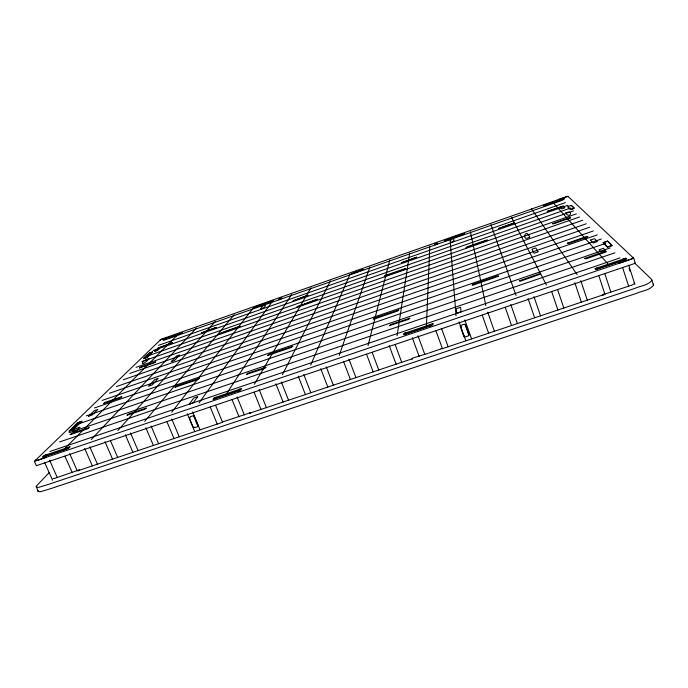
<?xml version="1.0" encoding="UTF-8"?>
<svg xmlns="http://www.w3.org/2000/svg" width="688" height="688" viewBox="0 0 688 688"><rect width="100%" height="100%" fill="white"/><g stroke="black" fill="none" stroke-linecap="round" stroke-linejoin="round"><path stroke-width="1.03" d="M426.422 325.811L429.802 246.046M634.603 262.997L651.476 279.225L653.6 285.099C649.678 290.482 641.784 290.852 636.142 293.466L50.921 488.575L40.635 491.688L38.064 491.37L38.124 490.527M38.064 491.37L36.18 486.218L49.244 472.587M412.447 358.164L427.764 353.417M397.088 335.761L409.687 253.115M368.028 345.617L389.709 260.133M611.881 245.427L607.487 246.88L603.41 242.692L607.624 241.29L611.649 245.152M339.236 355.386L369.843 267.116M310.692 365.07L350.097 274.056M282.407 374.659L330.481 280.953M249.744 412.533L249.417 412.989M652.035 280.162C648.062 285.503 640.201 285.89 634.551 288.504L48.96 484.223L38.674 487.353L36.111 487.044M254.371 384.171L310.985 287.799M595.189 268.716L596.978 267.95M222.964 421.383L222.645 421.916L249.03 413.187M226.593 393.596L291.609 294.61M562.767 199.314L564.005 198.789M199.056 402.936L272.345 301.378M43.086 456.694L66.392 448.98L68.826 447.26L67.441 447.587M171.759 412.198L253.201 308.112M144.704 421.374L234.169 314.794M117.88 430.473L215.267 321.442M79.283 469.448L78.217 470.635L222.482 422.329M91.289 439.494L196.467 328.047M53.045 478.556L54.111 478.547M36.172 459.644L35.802 460.031A4.532 0.851 -24.2 0 0 37.943 460.152L46.483 457.262M69.995 430.353L69.798 430.55A2.735 1.195 71.6 0 0 69.651 430.808M64.93 448.438L177.779 334.617M44.084 455.723L46.053 454.837M34.4 461.356L160.949 339.33L567.875 196.243L633.725 258.301L635.316 263.272L36.361 465.707L34.4 461.356L633.725 258.301M78.148 470.274L54.601 478.375M148.789 353.658L148.909 353.555A2.141 0.74 70.4 0 1 149.047 353.52M160.115 340.139L163.434 338.453M76.987 423.541L77.159 423.395A2.7 1.152 71.4 0 1 77.374 423.318M249.968 413.359L250.621 412.903M440.733 348.962L440.999 348.489M405.825 334.222L406.771 333.74M633.381 284.445L631.885 285.064M215.06 398.868L215.963 398.429M78.286 470.798L79.679 470.145M44.281 456.729L45.202 456.316M446.538 239.648L446.177 239.802A2.15 2.116 -15 0 0 445.807 240.052M440.268 349.186L428.676 353.107M149.795 352.901C135.863 363.015 150.345 357.175 151.609 352.265M255.239 307.39L254.147 307.691L256.383 306.487M568.555 206.305C566.551 208.524 573.457 210.769 573.852 207.871M71.819 430.292L80.995 421.632L77.237 423.129L69.54 431.075M165.885 338.298L165.473 338.453A2.047 1.918 38.2 0 0 165.12 338.659L163.357 339.597L164.372 339.33M157.139 349.108C149.683 353.942 160.149 350.029 159.126 348.412M561.141 207.595C559.43 210.459 568.228 207.329 563.403 206.804M462.826 234.436L464.039 233.593L462.482 234.04M179.559 333.99L181.348 332.949L180.153 333.284M270.883 301.894L272.482 300.923L271.235 301.267M280.523 299.271C285.262 296.339 277.015 298.833 279.027 299.796M436.914 244.326C440.2 241.703 432.012 244.472 435.341 244.876M446.366 239.708L444.938 240.619L446.22 240.275M558.303 199.606L565.063 197.232A3.242 0.464 -18.8 0 1 568.15 196.562L568.305 196.639M545.481 204.869L544.105 205.42L545.636 205.334M163.649 340.328L562.818 200.096M562.096 199.03L563.997 198.772M271.201 301.284L271.493 301.181A2.09 2.012 33.9 0 1 272.018 301.138M158.532 345.324L565.33 202.625M153.226 350.519L567.935 205.265M147.705 355.911L570.653 208.008M216.041 397.174L213.547 398.894L237.549 390.956C239.071 391.111 241.643 388.118 238.65 389.503M570.619 205.583L571.496 205.523L573.998 208.077M298.437 306.384L317.736 299.151L296.915 306.805L298.11 306.495M141.969 361.51L573.482 210.872M136.009 367.349L576.432 213.856M129.791 373.421L579.52 216.978M405.877 332.777C403.469 332.94 403.521 335.417 405.989 333.843L429.45 325.888C431.651 325.957 432.632 323.214 429.88 324.633M123.315 379.742L582.745 220.237M116.298 386.604L586.245 223.781M109.512 393.235L589.65 227.221M102.142 400.433L593.348 230.962M94.437 407.967L597.244 234.892M86.37 415.853L601.329 239.028M77.916 424.118L605.629 243.38M69.041 432.795L610.161 247.964M59.71 441.911L614.952 252.797M49.897 451.5L620.008 257.914M619.191 263.22L629.451 259.746A4.902 1.032 -17.3 0 0 632.943 257.63L632.779 257.407M561.769 199.142L562.242 198.987A2.219 2.133 -33.7 0 1 562.689 198.909M610.617 292.185L605.027 294.043M611.503 291.893L631.292 285.262M249.882 413.153L412.533 358.689M441.627 348.945L603.866 294.619M622.442 259.316C624.764 257.871 625.985 260.073 622.872 260.313L595.619 269.335M462.302 234.109L462.697 233.98A2.15 2.107 -20.1 0 1 463.144 233.929M604.666 294.154L603.299 294.103M623.302 260.331L624.48 260.038A3.32 3.139 -26.2 0 1 625.641 260.141M602.138 295.204L603.926 294.808M237.661 391.068L238.659 390.896A3.07 2.89 28.7 0 1 239.725 391.068M65.635 449.393L66.633 449.247M411.751 358.947L412.611 358.904M514.228 223.007L498.568 228.502L514.237 223.015M633.88 283.215L634.852 284.247L628.72 265.172M552.954 202.435L607.693 263.607M531.489 208.885L577.18 274.667M653.041 284.144L653.6 285.099M511.528 217.322L546.461 285.09M49.605 460.332L57.336 477.627M44.737 462.749L52.589 480.258M69.626 453.564L77.323 470.936M64.973 456.247L72.249 472.63M84.667 448.481L92.33 465.905M89.793 446.753L97.438 464.194M104.929 441.627L112.54 459.137M110.501 440.862L117.682 457.417M463.927 336.69L460.1 325.966M130.514 432.976L138.073 450.588M125.328 434.73L132.896 452.326M468.838 335.047L465.019 324.306M145.856 427.79L153.381 445.463M151.076 426.027L158.593 443.717M166.943 421.787L174.004 438.557M171.776 419.026L179.25 436.803M192.623 411.974L200.045 429.837M190.241 418.055L190.112 417.736A0.955 0.886 30.8 0 1 190.628 416.61L192.872 415.853A1.195 1.118 30.7 0 1 194.386 416.507L198.153 425.588A1.066 0.989 29.8 0 1 197.637 426.706L195.108 427.558A0.955 0.886 29.9 0 1 193.947 426.947M187.334 413.763L194.764 431.608M210.244 407.098L217.236 424.083M215.576 405.292L222.551 422.303M237.085 396.942L244.395 414.984M232.097 399.711L239.046 416.782M254.113 392.272L261.001 409.429M259.135 389.485L266.402 407.623M275.897 383.818L283.121 402.024M281.349 381.978L288.556 400.201M298.231 376.267L305.395 394.559M303.709 374.418L310.873 392.728M320.72 368.665L327.832 387.052M326.241 366.799L333.345 385.203M348.928 359.127L355.971 377.626M343.733 361.983L350.424 379.484M366.541 354.277L373.18 371.864M372.148 352.376L378.77 369.998M395.161 344.602L401.723 362.309M389.15 345.531L396.099 364.193M412.293 337.705L419.181 356.461M417.977 335.778L424.849 354.561M435.96 330.816L442.427 348.678M441.687 328.881L448.137 346.769M464.847 319.929L471.598 338.909M461.424 327.72L460.943 326.379A0.998 0.963 -3.7 0 1 461.571 325.166L464.013 324.34A1.256 1.213 -4.2 0 1 465.587 325.028L469.018 334.678A1.109 1.075 -3.9 0 1 468.39 335.873L465.647 336.802A0.998 0.963 -3.4 0 1 464.443 336.165L464.228 335.563M459.077 321.881L465.853 340.835M490.905 224.572L516.034 295.41M482.262 315.164L488.618 333.216M487.715 312.197L494.414 331.272M505.25 307.398L511.554 325.536M510.745 304.414L517.385 323.584M533.948 296.571L540.519 315.835M528.057 298.558L534.645 317.804M551.716 291.695L557.899 310.013M557.633 289.639L563.816 308.035M574.858 282.734L581.326 302.17M580.835 280.713L587.285 300.174M604.855 273.678L610.918 292.262M598.835 275.716L604.915 294.275M622.657 267.658L628.677 286.311M629.064 268.225L630.027 271.227M470.411 231.77L485.891 305.635M450.047 238.934L456.015 315.766M144.119 358.319A2.193 0.765 70.4 0 1 144.205 358.138M189.295 417.349A2.081 0.679 71.9 0 0 189.733 419.095L192.795 426.431A1.995 0.645 72 0 0 193.595 427.575M193.81 415.819A2.081 0.671 71.8 0 0 194.257 417.564L197.31 424.917A1.995 0.636 72 0 0 198.11 426.061M255.669 306.848A2.073 1.987 34.9 0 1 256.022 306.633M180.222 333.259A2.064 1.944 37.8 0 1 181.021 333.155M544.836 205.273A2.219 2.141 -32.5 0 1 545.601 204.826M429.819 325.923A3.148 3.044 2.1 0 1 430.877 325.699M432.967 323.661L432.95 324.865L403.753 334.764L403.908 333.517L432.967 323.661M307.914 295.281L292.993 300.828L307.914 295.307M197.688 396.675L193.147 402.876L189.088 404.398L193.715 398.06L197.688 396.675M79.911 427.248C71.647 436.699 69.806 429.966 79.911 427.248M201.67 332.829L216.324 327.376L201.687 332.803M351.542 273.781L363.04 269.498L351.542 273.781M70.159 434.644L87.359 428.951L89.234 427.532L72.18 433.199L70.202 434.584M547.261 211.405L563.369 206.099L547.261 211.405M409.79 318.209L408.818 319.284L389.503 325.63L390.638 324.495L409.79 318.209M416.593 257.235L401.345 262.868L416.593 257.217M260.451 308.929C267.451 307.923 266.729 299.727 260.451 308.929M88.614 416.214L92.244 414.976L97.799 409.412L94.196 410.71L88.614 416.214M461.089 311.793L456.677 313.453L456.239 308.749L460.582 307.244L461.089 311.793M498.456 276.258L473.826 284.892C471.383 286.191 471.873 283.963 474.049 283.912L496.951 276.06L498.267 275.742L498.456 276.258M398.782 309.91L397.509 311.062L374.728 318.897C372.113 320.178 373.55 317.736 375.338 317.787L398.782 309.91M405.481 268.518L404.346 269.395L384.282 276.309L385.521 275.372L405.481 268.501M453.994 240.981C446.22 245.986 453.667 233.215 453.985 241.015M246.39 374.47L264.742 368.433L266.11 367.211L247.904 373.214L246.416 374.435M529.691 237.059C520.833 242.701 525.537 226.773 529.691 237.059M538.007 251.808L534.103 253.244L531.944 249.219L535.78 247.929L538.007 251.808M146.243 408.07L144.532 409.446L126.97 415.303L128.828 413.858L146.243 408.07M540.501 274.116L520.412 281.203L519.251 280.85L539.16 273.807L540.501 274.116M171.286 361.639L174.554 360.478L179.551 354.939L176.386 356.109L171.286 361.639M121.75 396.727L119.979 398.008L103.467 403.581L105.393 402.256L121.75 396.727M148.806 386.045L152.358 384.781L158.214 378.28L154.783 379.552L148.806 386.045M157.922 348.154L172.456 342.744L157.922 348.154M267.761 355.412L291.093 347.578L292.864 346.227L269.507 354.114L267.761 355.412M149.236 358.465C140.223 368.734 139.922 360.994 149.219 358.491M199.486 378.271L197.456 379.707L174.898 387.327L176.868 385.908L199.486 378.271M590.39 240.095L593.108 243.079L597.365 241.617L594.595 238.684L590.442 240.043M605.242 250.088L600.856 251.645L599.067 249.83L603.445 248.273L605.242 250.088M139.432 367.942L154.138 362.929L155.746 361.854L140.971 366.902L139.432 367.942M584.723 258.421L586.099 258.791L605.543 252.169C607.487 251.817 605.603 250.57 604.614 251.455L584.723 258.421M570.584 217.812L553.72 223.798L552.421 223.72L569.346 217.7L570.567 217.795M565.605 213.065C570.455 219.876 573.697 208.619 565.605 213.065M567.376 243.199L568.718 243.457L587.973 236.698L586.408 236.534L567.376 243.199M241.436 388.634L240.525 390.096L213.031 399.418L214.063 397.922L241.436 388.634M273.239 300.561L272.723 301.284L253.752 307.949L254.336 307.209L273.239 300.561M239.949 326.318L219.524 333.861L221.183 332.768L239.949 326.318M487.586 240.215L465.914 247.809L467.238 246.829L486.476 240.112L487.586 240.215M69.961 446.804L68.301 448.49L42.295 457.305L44.066 455.585L69.961 446.804M182.096 332.605L181.297 333.413L162.918 339.872L163.778 339.038L182.096 332.605M81.898 421.254L72.962 430.009L68.92 431.393L77.95 422.613L81.898 421.254M152.624 351.921L146.914 357.519L143.654 358.663L149.425 353.047L152.624 351.921M464.495 233.335L444.414 240.396L444.439 240.938L464.581 233.86L464.495 233.335M564.151 198.299L543.503 205.557L543.855 205.996L564.573 198.72L564.151 198.299M571.307 205.359L567.66 206.632L570.455 209.505L574.188 208.197L571.307 205.359M607.538 241.092L602.877 242.692L607.409 247.336L612.2 245.693L607.538 241.092M625.856 258.232L595.043 268.681L595.817 269.644L626.785 259.144L625.856 258.232"/></g></svg>
